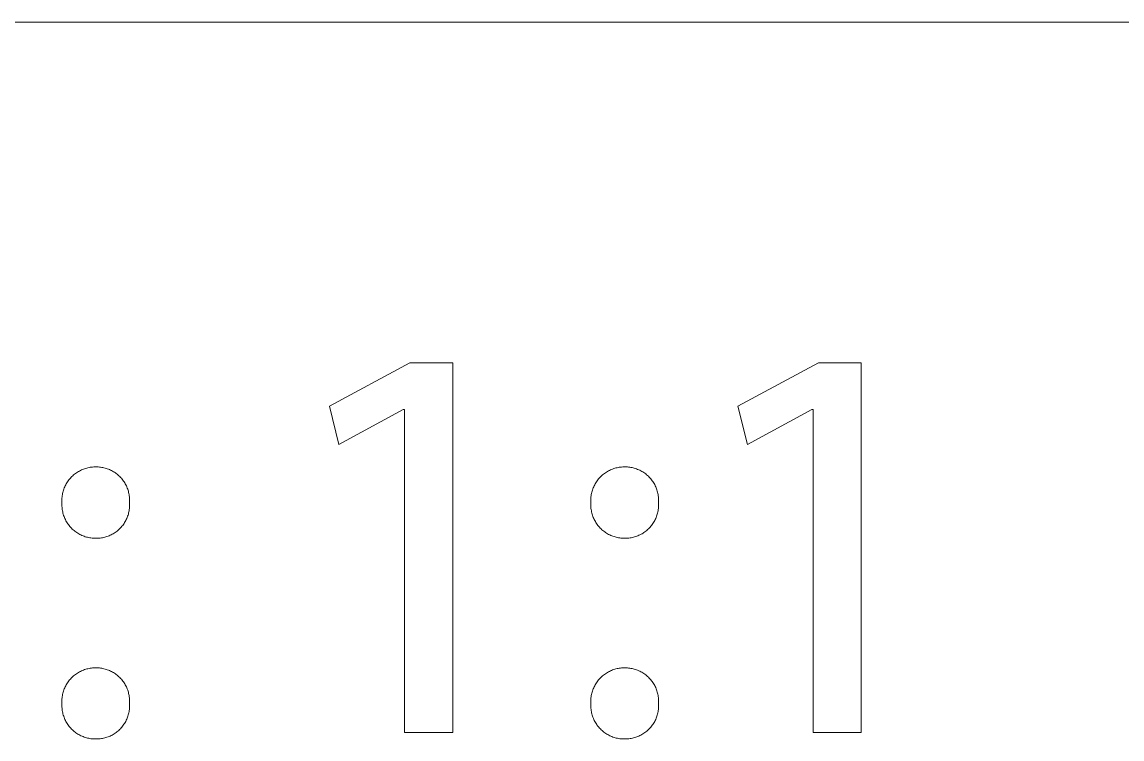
# Model space of a CAD drawing. Header units: millimetres. Extents: x 0 to 4030, y -54 to 2762.
# Drawn here: x 3784.5 to 3862.5, y 120.9 to 171.7 of the extents above; entities that cross this region are included whole.
import ezdxf

# ---------------------------------------------------------------- set-up
doc = ezdxf.new("R2010")
doc.units = ezdxf.units.MM
doc.header["$MEASUREMENT"] = 0
doc.layers.add('Domyślny', color=7, linetype='Continuous', true_color=0x000000)

msp = doc.modelspace()

# ---------------------------------------------------------------- linework, layer by layer
at = {"layer": 'Domyślny', "color": 18, "lineweight": 15, "true_color": 0x000000}
for p, q in [((2507.178, 171.714), (4030.226, 171.714)), ((3806.295, 144.473), (3812.012, 147.533)), ((3812.012, 147.533), (3815.045, 147.533)), ((3815.045, 147.533), (3815.045, 121.309)), ((3835.286, 144.473), (3841.003, 147.533)), ((3841.003, 147.533), (3844.036, 147.533)), ((3844.036, 147.533), (3844.036, 121.309)), ((3806.979, 141.748), (3806.295, 144.473)), ((3835.97, 141.748), (3835.286, 144.473)), ((3811.542, 144.218), (3806.979, 141.748)), ((3811.623, 144.218), (3811.542, 144.218)), ((3811.623, 121.309), (3811.623, 144.218)), ((3840.533, 144.218), (3835.97, 141.748)), ((3840.614, 144.218), (3840.533, 144.218)), ((3840.614, 121.309), (3840.614, 144.218)), ((3788.283, 139.688), (3788.35, 139.736)), ((3788.35, 139.736), (3788.418, 139.781)), ((3788.418, 139.781), (3788.488, 139.824)), ((3788.488, 139.824), (3788.559, 139.865)), ((3788.559, 139.865), (3788.632, 139.903)), ((3788.632, 139.903), (3788.706, 139.938)), ((3788.706, 139.938), (3788.781, 139.971)), ((3788.781, 139.971), (3788.857, 140.001)), ((3788.857, 140.001), (3788.934, 140.029)), ((3788.934, 140.029), (3789.012, 140.054)), ((3789.012, 140.054), (3789.091, 140.077)), ((3789.091, 140.077), (3789.171, 140.096)), ((3789.171, 140.096), (3789.251, 140.113)), ((3789.251, 140.113), (3789.332, 140.127)), ((3789.332, 140.127), (3789.413, 140.138)), ((3789.413, 140.138), (3789.495, 140.147)), ((3789.495, 140.147), (3789.576, 140.153)), ((3789.576, 140.153), (3789.658, 140.155)), ((3789.658, 140.155), (3789.74, 140.155)), ((3789.74, 140.155), (3789.822, 140.155)), ((3789.822, 140.155), (3789.903, 140.151)), ((3789.903, 140.151), (3789.984, 140.145)), ((3789.984, 140.145), (3790.065, 140.135)), ((3790.065, 140.135), (3790.145, 140.123)), ((3790.145, 140.123), (3790.225, 140.109)), ((3790.225, 140.109), (3790.305, 140.091)), ((3790.305, 140.091), (3790.383, 140.071)), ((3790.383, 140.071), (3790.461, 140.048)), ((3790.461, 140.048), (3790.539, 140.023)), ((3790.539, 140.023), (3790.615, 139.995)), ((3790.615, 139.995), (3790.69, 139.964)), ((3790.69, 139.964), (3790.764, 139.93)), ((3790.764, 139.93), (3790.837, 139.894)), ((3790.837, 139.894), (3790.909, 139.856)), ((3790.909, 139.856), (3790.979, 139.815)), ((3790.979, 139.815), (3791.048, 139.772)), ((3791.048, 139.772), (3791.116, 139.727)), ((3791.116, 139.727), (3791.181, 139.679)), ((3825.813, 139.692), (3825.88, 139.74)), ((3825.88, 139.74), (3825.949, 139.785)), ((3825.949, 139.785), (3826.019, 139.828)), ((3826.019, 139.828), (3826.091, 139.868)), ((3826.091, 139.868), (3826.164, 139.906)), ((3826.164, 139.906), (3826.238, 139.942)), ((3826.238, 139.942), (3826.313, 139.974)), ((3826.313, 139.974), (3826.39, 140.005)), ((3826.39, 140.005), (3826.467, 140.032)), ((3826.467, 140.032), (3826.546, 140.057)), ((3826.546, 140.057), (3826.625, 140.079)), ((3826.625, 140.079), (3826.705, 140.098)), ((3826.705, 140.098), (3826.785, 140.115)), ((3826.785, 140.115), (3826.866, 140.129)), ((3826.866, 140.129), (3826.948, 140.14)), ((3826.948, 140.14), (3827.03, 140.148)), ((3827.03, 140.148), (3827.112, 140.153)), ((3827.112, 140.153), (3827.194, 140.156)), ((3827.194, 140.156), (3827.276, 140.155)), ((3827.276, 140.155), (3827.359, 140.154)), ((3827.359, 140.154), (3827.442, 140.15)), ((3827.442, 140.15), (3827.525, 140.142)), ((3827.525, 140.142), (3827.607, 140.132)), ((3827.607, 140.132), (3827.689, 140.119)), ((3827.689, 140.119), (3827.77, 140.104)), ((3827.77, 140.104), (3827.851, 140.085)), ((3827.851, 140.085), (3827.931, 140.064)), ((3827.931, 140.064), (3828.01, 140.04)), ((3828.01, 140.04), (3828.089, 140.013)), ((3828.089, 140.013), (3828.166, 139.983)), ((3828.166, 139.983), (3828.242, 139.951)), ((3828.242, 139.951), (3828.318, 139.916)), ((3828.318, 139.916), (3828.391, 139.878)), ((3828.391, 139.878), (3828.464, 139.838)), ((3828.464, 139.838), (3828.535, 139.796)), ((3828.535, 139.796), (3828.605, 139.751)), ((3828.605, 139.751), (3828.673, 139.703)), ((3828.673, 139.703), (3828.739, 139.653)), ((3787.595, 138.886), (3787.634, 138.958)), ((3787.634, 138.958), (3787.676, 139.028)), ((3787.676, 139.028), (3787.72, 139.097)), ((3787.72, 139.097), (3787.767, 139.165)), ((3787.767, 139.165), (3787.816, 139.23)), ((3787.816, 139.23), (3787.867, 139.294)), ((3787.867, 139.294), (3787.921, 139.357)), ((3787.921, 139.357), (3787.976, 139.417)), ((3787.976, 139.417), (3788.034, 139.475)), ((3788.034, 139.475), (3788.093, 139.532)), ((3788.093, 139.532), (3788.155, 139.586)), ((3788.155, 139.586), (3788.218, 139.638)), ((3788.218, 139.638), (3788.283, 139.688)), ((3791.181, 139.679), (3791.245, 139.629)), ((3791.245, 139.629), (3791.308, 139.576)), ((3791.308, 139.576), (3791.368, 139.522)), ((3791.368, 139.522), (3791.427, 139.466)), ((3791.427, 139.466), (3791.483, 139.407)), ((3791.483, 139.407), (3791.538, 139.347)), ((3791.538, 139.347), (3791.59, 139.285)), ((3791.59, 139.285), (3791.641, 139.221)), ((3791.641, 139.221), (3791.689, 139.155)), ((3791.689, 139.155), (3791.735, 139.088)), ((3791.735, 139.088), (3791.778, 139.019)), ((3791.778, 139.019), (3791.819, 138.949)), ((3791.819, 138.949), (3791.858, 138.877)), ((3825.12, 138.889), (3825.16, 138.961)), ((3825.16, 138.961), (3825.202, 139.032)), ((3825.202, 139.032), (3825.247, 139.101)), ((3825.247, 139.101), (3825.294, 139.168)), ((3825.294, 139.168), (3825.343, 139.234)), ((3825.343, 139.234), (3825.395, 139.298)), ((3825.395, 139.298), (3825.448, 139.361)), ((3825.448, 139.361), (3825.504, 139.421)), ((3825.504, 139.421), (3825.562, 139.479)), ((3825.562, 139.479), (3825.622, 139.536)), ((3825.622, 139.536), (3825.684, 139.59)), ((3825.684, 139.59), (3825.748, 139.642)), ((3825.748, 139.642), (3825.813, 139.692)), ((3828.739, 139.653), (3828.803, 139.601)), ((3828.803, 139.601), (3828.866, 139.547)), ((3828.866, 139.547), (3828.927, 139.491)), ((3828.927, 139.491), (3828.986, 139.432)), ((3828.986, 139.432), (3829.042, 139.372)), ((3829.042, 139.372), (3829.097, 139.309)), ((3829.097, 139.309), (3829.149, 139.245)), ((3829.149, 139.245), (3829.199, 139.179)), ((3829.199, 139.179), (3829.247, 139.111)), ((3829.247, 139.111), (3829.292, 139.042)), ((3829.292, 139.042), (3829.335, 138.971)), ((3829.335, 138.971), (3829.375, 138.898)), ((3787.343, 138.11), (3787.356, 138.191)), ((3787.356, 138.191), (3787.372, 138.271)), ((3787.372, 138.271), (3787.39, 138.351)), ((3787.39, 138.351), (3787.411, 138.43)), ((3787.411, 138.43), (3787.435, 138.509)), ((3787.435, 138.509), (3787.462, 138.586)), ((3787.462, 138.586), (3787.491, 138.663)), ((3787.491, 138.663), (3787.523, 138.738)), ((3787.523, 138.738), (3787.557, 138.813)), ((3787.557, 138.813), (3787.595, 138.886)), ((3791.858, 138.877), (3791.894, 138.805)), ((3791.894, 138.805), (3791.927, 138.731)), ((3791.927, 138.731), (3791.958, 138.655)), ((3791.958, 138.655), (3791.987, 138.579)), ((3791.987, 138.579), (3792.013, 138.502)), ((3792.013, 138.502), (3792.036, 138.424)), ((3792.036, 138.424), (3792.056, 138.345)), ((3792.056, 138.345), (3792.074, 138.266)), ((3792.074, 138.266), (3792.089, 138.186)), ((3792.089, 138.186), (3792.101, 138.106)), ((3824.866, 138.111), (3824.88, 138.192)), ((3824.88, 138.192), (3824.895, 138.273)), ((3824.895, 138.273), (3824.914, 138.353)), ((3824.914, 138.353), (3824.936, 138.433)), ((3824.936, 138.433), (3824.96, 138.511)), ((3824.96, 138.511), (3824.986, 138.589)), ((3824.986, 138.589), (3825.016, 138.666)), ((3825.016, 138.666), (3825.048, 138.741)), ((3825.048, 138.741), (3825.083, 138.816)), ((3825.083, 138.816), (3825.12, 138.889)), ((3829.375, 138.898), (3829.413, 138.825)), ((3829.413, 138.825), (3829.448, 138.75)), ((3829.448, 138.75), (3829.481, 138.674)), ((3829.481, 138.674), (3829.511, 138.596)), ((3829.511, 138.596), (3829.538, 138.518)), ((3829.538, 138.518), (3829.563, 138.439)), ((3829.563, 138.439), (3829.584, 138.359)), ((3829.584, 138.359), (3829.603, 138.278)), ((3829.603, 138.278), (3829.619, 138.197)), ((3829.619, 138.197), (3829.633, 138.115)), ((3787.32, 137.783), (3787.321, 137.865)), ((3787.321, 137.701), (3787.32, 137.783)), ((3787.32, 137.453), (3787.321, 137.536)), ((3787.322, 137.37), (3787.32, 137.453)), ((3787.321, 137.865), (3787.326, 137.947)), ((3787.325, 137.619), (3787.321, 137.701)), ((3787.321, 137.536), (3787.325, 137.619)), ((3787.328, 137.288), (3787.322, 137.37)), ((3787.326, 137.947), (3787.333, 138.028)), ((3787.333, 138.028), (3787.343, 138.11)), ((3792.101, 138.106), (3792.11, 138.025)), ((3792.11, 138.025), (3792.117, 137.944)), ((3792.12, 137.7), (3792.116, 137.619)), ((3792.116, 137.619), (3792.12, 137.537)), ((3792.117, 137.944), (3792.121, 137.863)), ((3792.121, 137.374), (3792.117, 137.292)), ((3792.122, 137.781), (3792.12, 137.7)), ((3792.12, 137.537), (3792.122, 137.456)), ((3792.121, 137.863), (3792.122, 137.781)), ((3792.122, 137.456), (3792.121, 137.374)), ((3824.842, 137.783), (3824.844, 137.866)), ((3824.843, 137.701), (3824.842, 137.783)), ((3824.847, 137.619), (3824.843, 137.701)), ((3824.843, 137.454), (3824.844, 137.536)), ((3824.845, 137.371), (3824.843, 137.454)), ((3824.844, 137.866), (3824.849, 137.948)), ((3824.844, 137.536), (3824.847, 137.619)), ((3824.85, 137.289), (3824.845, 137.371)), ((3824.849, 137.948), (3824.856, 138.03)), ((3824.856, 138.03), (3824.866, 138.111)), ((3829.633, 138.115), (3829.643, 138.033)), ((3829.643, 138.033), (3829.651, 137.95)), ((3829.655, 137.373), (3829.65, 137.291)), ((3829.651, 137.95), (3829.655, 137.867)), ((3829.656, 137.702), (3829.652, 137.619)), ((3829.652, 137.619), (3829.656, 137.537)), ((3829.655, 137.867), (3829.657, 137.785)), ((3829.657, 137.455), (3829.655, 137.373)), ((3829.657, 137.785), (3829.656, 137.702)), ((3829.656, 137.537), (3829.657, 137.455)), ((3787.335, 137.205), (3787.328, 137.288)), ((3787.346, 137.123), (3787.335, 137.205)), ((3787.36, 137.041), (3787.346, 137.123)), ((3787.376, 136.96), (3787.36, 137.041)), ((3787.396, 136.879), (3787.376, 136.96)), ((3787.418, 136.799), (3787.396, 136.879)), ((3787.443, 136.72), (3787.418, 136.799)), ((3787.47, 136.642), (3787.443, 136.72)), ((3787.501, 136.565), (3787.47, 136.642)), ((3791.956, 136.577), (3791.925, 136.502)), ((3791.985, 136.654), (3791.956, 136.577)), ((3792.011, 136.731), (3791.985, 136.654)), ((3792.035, 136.81), (3792.011, 136.731)), ((3792.055, 136.889), (3792.035, 136.81)), ((3792.073, 136.968), (3792.055, 136.889)), ((3792.089, 137.049), (3792.073, 136.968)), ((3792.101, 137.13), (3792.089, 137.049)), ((3792.11, 137.211), (3792.101, 137.13)), ((3792.117, 137.292), (3792.11, 137.211)), ((3824.857, 137.206), (3824.85, 137.289)), ((3824.868, 137.124), (3824.857, 137.206)), ((3824.882, 137.043), (3824.868, 137.124)), ((3824.898, 136.962), (3824.882, 137.043)), ((3824.917, 136.881), (3824.898, 136.962)), ((3824.939, 136.802), (3824.917, 136.881)), ((3824.964, 136.723), (3824.939, 136.802)), ((3824.991, 136.645), (3824.964, 136.723)), ((3825.021, 136.568), (3824.991, 136.645)), ((3829.483, 136.574), (3829.45, 136.499)), ((3829.512, 136.651), (3829.483, 136.574)), ((3829.539, 136.728), (3829.512, 136.651)), ((3829.563, 136.807), (3829.539, 136.728)), ((3829.585, 136.886), (3829.563, 136.807)), ((3829.603, 136.966), (3829.585, 136.886)), ((3829.619, 137.047), (3829.603, 136.966)), ((3829.632, 137.128), (3829.619, 137.047)), ((3829.643, 137.209), (3829.632, 137.128)), ((3829.65, 137.291), (3829.643, 137.209)), ((3787.534, 136.489), (3787.501, 136.565)), ((3787.569, 136.414), (3787.534, 136.489)), ((3787.607, 136.341), (3787.569, 136.414)), ((3787.648, 136.268), (3787.607, 136.341)), ((3787.691, 136.198), (3787.648, 136.268)), ((3787.737, 136.129), (3787.691, 136.198)), ((3787.785, 136.061), (3787.737, 136.129)), ((3787.836, 135.995), (3787.785, 136.061)), ((3787.888, 135.931), (3787.836, 135.995)), ((3787.943, 135.869), (3787.888, 135.931)), ((3788, 135.809), (3787.943, 135.869)), ((3788.059, 135.751), (3788, 135.809)), ((3791.474, 135.825), (3791.417, 135.766)), ((3791.529, 135.885), (3791.474, 135.825)), ((3791.583, 135.947), (3791.529, 135.885)), ((3791.634, 136.011), (3791.583, 135.947)), ((3791.682, 136.076), (3791.634, 136.011)), ((3791.729, 136.144), (3791.682, 136.076)), ((3791.773, 136.213), (3791.729, 136.144)), ((3791.815, 136.283), (3791.773, 136.213)), ((3791.854, 136.355), (3791.815, 136.283)), ((3791.89, 136.428), (3791.854, 136.355)), ((3791.925, 136.502), (3791.89, 136.428)), ((3825.054, 136.492), (3825.021, 136.568)), ((3825.089, 136.417), (3825.054, 136.492)), ((3825.127, 136.344), (3825.089, 136.417)), ((3825.167, 136.272), (3825.127, 136.344)), ((3825.21, 136.201), (3825.167, 136.272)), ((3825.256, 136.132), (3825.21, 136.201)), ((3825.304, 136.065), (3825.256, 136.132)), ((3825.354, 135.999), (3825.304, 136.065)), ((3825.406, 135.935), (3825.354, 135.999)), ((3825.46, 135.873), (3825.406, 135.935)), ((3825.517, 135.813), (3825.46, 135.873)), ((3825.576, 135.755), (3825.517, 135.813)), ((3828.994, 135.822), (3828.936, 135.763)), ((3829.05, 135.882), (3828.994, 135.822)), ((3829.103, 135.944), (3829.05, 135.882)), ((3829.155, 136.008), (3829.103, 135.944)), ((3829.204, 136.073), (3829.155, 136.008)), ((3829.251, 136.14), (3829.204, 136.073)), ((3829.296, 136.209), (3829.251, 136.14)), ((3829.338, 136.28), (3829.296, 136.209)), ((3829.378, 136.351), (3829.338, 136.28)), ((3829.416, 136.424), (3829.378, 136.351)), ((3829.45, 136.499), (3829.416, 136.424)), ((3788.12, 135.695), (3788.059, 135.751)), ((3788.183, 135.641), (3788.12, 135.695)), ((3788.248, 135.589), (3788.183, 135.641)), ((3788.315, 135.54), (3788.248, 135.589)), ((3788.383, 135.493), (3788.315, 135.54)), ((3788.453, 135.448), (3788.383, 135.493)), ((3788.524, 135.406), (3788.453, 135.448)), ((3788.597, 135.366), (3788.524, 135.406)), ((3788.671, 135.329), (3788.597, 135.366)), ((3788.746, 135.295), (3788.671, 135.329)), ((3788.823, 135.263), (3788.746, 135.295)), ((3788.9, 135.234), (3788.823, 135.263)), ((3788.979, 135.207), (3788.9, 135.234)), ((3789.058, 135.183), (3788.979, 135.207)), ((3789.139, 135.163), (3789.058, 135.183)), ((3789.219, 135.144), (3789.139, 135.163)), ((3789.301, 135.129), (3789.219, 135.144)), ((3789.383, 135.117), (3789.301, 135.129)), ((3789.465, 135.107), (3789.383, 135.117)), ((3789.548, 135.101), (3789.465, 135.107)), ((3789.631, 135.097), (3789.548, 135.101)), ((3789.714, 135.096), (3789.631, 135.097)), ((3789.795, 135.095), (3789.714, 135.096)), ((3789.877, 135.097), (3789.795, 135.095)), ((3789.959, 135.103), (3789.877, 135.097)), ((3790.04, 135.11), (3789.959, 135.103)), ((3790.121, 135.121), (3790.04, 135.11)), ((3790.202, 135.135), (3790.121, 135.121)), ((3790.282, 135.151), (3790.202, 135.135)), ((3790.361, 135.17), (3790.282, 135.151)), ((3790.44, 135.192), (3790.361, 135.17)), ((3790.518, 135.217), (3790.44, 135.192)), ((3790.595, 135.244), (3790.518, 135.217)), ((3790.671, 135.274), (3790.595, 135.244)), ((3790.746, 135.306), (3790.671, 135.274)), ((3790.82, 135.342), (3790.746, 135.306)), ((3790.892, 135.379), (3790.82, 135.342)), ((3790.963, 135.419), (3790.892, 135.379)), ((3791.033, 135.462), (3790.963, 135.419)), ((3791.101, 135.507), (3791.033, 135.462)), ((3791.168, 135.555), (3791.101, 135.507)), ((3791.233, 135.604), (3791.168, 135.555)), ((3791.296, 135.656), (3791.233, 135.604)), ((3791.357, 135.71), (3791.296, 135.656)), ((3791.417, 135.766), (3791.357, 135.71)), ((3825.636, 135.699), (3825.576, 135.755)), ((3825.699, 135.645), (3825.636, 135.699)), ((3825.764, 135.593), (3825.699, 135.645)), ((3825.83, 135.544), (3825.764, 135.593)), ((3825.898, 135.497), (3825.83, 135.544)), ((3825.967, 135.452), (3825.898, 135.497)), ((3826.038, 135.41), (3825.967, 135.452)), ((3826.11, 135.37), (3826.038, 135.41)), ((3826.184, 135.332), (3826.11, 135.37)), ((3826.259, 135.298), (3826.184, 135.332)), ((3826.335, 135.266), (3826.259, 135.298)), ((3826.413, 135.236), (3826.335, 135.266)), ((3826.491, 135.21), (3826.413, 135.236)), ((3826.57, 135.186), (3826.491, 135.21)), ((3826.65, 135.165), (3826.57, 135.186)), ((3826.73, 135.146), (3826.65, 135.165)), ((3826.812, 135.131), (3826.73, 135.146)), ((3826.893, 135.118), (3826.812, 135.131)), ((3826.975, 135.108), (3826.893, 135.118)), ((3827.058, 135.101), (3826.975, 135.108)), ((3827.14, 135.097), (3827.058, 135.101)), ((3827.223, 135.096), (3827.14, 135.097)), ((3827.305, 135.095), (3827.223, 135.096)), ((3827.387, 135.097), (3827.305, 135.095)), ((3827.469, 135.102), (3827.387, 135.097)), ((3827.55, 135.11), (3827.469, 135.102)), ((3827.632, 135.12), (3827.55, 135.11)), ((3827.713, 135.134), (3827.632, 135.12)), ((3827.793, 135.15), (3827.713, 135.134)), ((3827.873, 135.169), (3827.793, 135.15)), ((3827.952, 135.191), (3827.873, 135.169)), ((3828.031, 135.215), (3827.952, 135.191)), ((3828.108, 135.242), (3828.031, 135.215)), ((3828.185, 135.272), (3828.108, 135.242)), ((3828.26, 135.305), (3828.185, 135.272)), ((3828.334, 135.34), (3828.26, 135.305)), ((3828.407, 135.377), (3828.334, 135.34)), ((3828.479, 135.417), (3828.407, 135.377)), ((3828.549, 135.46), (3828.479, 135.417)), ((3828.618, 135.505), (3828.549, 135.46)), ((3828.685, 135.552), (3828.618, 135.505)), ((3828.75, 135.602), (3828.685, 135.552)), ((3828.814, 135.653), (3828.75, 135.602)), ((3828.876, 135.707), (3828.814, 135.653)), ((3828.936, 135.763), (3828.876, 135.707)), ((3788.559, 125.612), (3788.632, 125.65)), ((3788.632, 125.65), (3788.706, 125.686)), ((3788.706, 125.686), (3788.781, 125.718)), ((3788.781, 125.718), (3788.857, 125.749)), ((3788.857, 125.749), (3788.934, 125.777)), ((3788.934, 125.777), (3789.012, 125.802)), ((3789.012, 125.802), (3789.091, 125.824)), ((3789.091, 125.824), (3789.171, 125.843)), ((3789.171, 125.843), (3789.251, 125.86)), ((3789.251, 125.86), (3789.332, 125.874)), ((3789.332, 125.874), (3789.413, 125.886)), ((3789.413, 125.886), (3789.495, 125.894)), ((3789.495, 125.894), (3789.576, 125.9)), ((3789.576, 125.9), (3789.658, 125.903)), ((3789.658, 125.903), (3789.74, 125.903)), ((3789.74, 125.903), (3789.822, 125.902)), ((3789.822, 125.902), (3789.903, 125.898)), ((3789.903, 125.898), (3789.984, 125.892)), ((3789.984, 125.892), (3790.065, 125.883)), ((3790.065, 125.883), (3790.145, 125.871)), ((3790.145, 125.871), (3790.225, 125.856)), ((3790.225, 125.856), (3790.305, 125.839)), ((3790.305, 125.839), (3790.383, 125.818)), ((3790.383, 125.818), (3790.461, 125.796)), ((3790.461, 125.796), (3790.539, 125.77)), ((3790.539, 125.77), (3790.615, 125.742)), ((3790.615, 125.742), (3790.69, 125.711)), ((3790.69, 125.711), (3790.764, 125.678)), ((3790.764, 125.678), (3790.837, 125.642)), ((3826.091, 125.616), (3826.164, 125.654)), ((3826.164, 125.654), (3826.238, 125.689)), ((3826.238, 125.689), (3826.313, 125.722)), ((3826.313, 125.722), (3826.39, 125.752)), ((3826.39, 125.752), (3826.467, 125.779)), ((3826.467, 125.779), (3826.546, 125.804)), ((3826.546, 125.804), (3826.625, 125.826)), ((3826.625, 125.826), (3826.705, 125.846)), ((3826.705, 125.846), (3826.785, 125.862)), ((3826.785, 125.862), (3826.866, 125.876)), ((3826.866, 125.876), (3826.948, 125.887)), ((3826.948, 125.887), (3827.03, 125.895)), ((3827.03, 125.895), (3827.112, 125.901)), ((3827.112, 125.901), (3827.194, 125.903)), ((3827.194, 125.903), (3827.276, 125.903)), ((3827.276, 125.903), (3827.359, 125.901)), ((3827.359, 125.901), (3827.442, 125.897)), ((3827.442, 125.897), (3827.525, 125.89)), ((3827.525, 125.89), (3827.607, 125.88)), ((3827.607, 125.88), (3827.689, 125.867)), ((3827.689, 125.867), (3827.77, 125.851)), ((3827.77, 125.851), (3827.851, 125.833)), ((3827.851, 125.833), (3827.931, 125.811)), ((3827.931, 125.811), (3828.01, 125.787)), ((3828.01, 125.787), (3828.089, 125.76)), ((3828.089, 125.76), (3828.166, 125.73)), ((3828.166, 125.73), (3828.242, 125.698)), ((3828.242, 125.698), (3828.318, 125.663)), ((3828.318, 125.663), (3828.391, 125.626)), ((3787.72, 124.845), (3787.767, 124.912)), ((3787.767, 124.912), (3787.816, 124.978)), ((3787.816, 124.978), (3787.867, 125.042)), ((3787.867, 125.042), (3787.921, 125.104)), ((3787.921, 125.104), (3787.976, 125.164)), ((3787.976, 125.164), (3788.034, 125.223)), ((3788.034, 125.223), (3788.093, 125.279)), ((3788.093, 125.279), (3788.155, 125.333)), ((3788.155, 125.333), (3788.218, 125.386)), ((3788.218, 125.386), (3788.283, 125.435)), ((3788.283, 125.435), (3788.35, 125.483)), ((3788.35, 125.483), (3788.418, 125.528)), ((3788.418, 125.528), (3788.488, 125.571)), ((3788.488, 125.571), (3788.559, 125.612)), ((3790.837, 125.642), (3790.909, 125.603)), ((3790.909, 125.603), (3790.979, 125.563)), ((3790.979, 125.563), (3791.048, 125.519)), ((3791.048, 125.519), (3791.116, 125.474)), ((3791.116, 125.474), (3791.181, 125.426)), ((3791.181, 125.426), (3791.245, 125.376)), ((3791.245, 125.376), (3791.308, 125.324)), ((3791.308, 125.324), (3791.368, 125.269)), ((3791.368, 125.269), (3791.427, 125.213)), ((3791.427, 125.213), (3791.483, 125.155)), ((3791.483, 125.155), (3791.538, 125.094)), ((3791.538, 125.094), (3791.59, 125.032)), ((3791.59, 125.032), (3791.641, 124.968)), ((3791.641, 124.968), (3791.689, 124.903)), ((3791.689, 124.903), (3791.735, 124.835)), ((3825.247, 124.848), (3825.294, 124.916)), ((3825.294, 124.916), (3825.343, 124.982)), ((3825.343, 124.982), (3825.395, 125.046)), ((3825.395, 125.046), (3825.448, 125.108)), ((3825.448, 125.108), (3825.504, 125.168)), ((3825.504, 125.168), (3825.562, 125.227)), ((3825.562, 125.227), (3825.622, 125.283)), ((3825.622, 125.283), (3825.684, 125.337)), ((3825.684, 125.337), (3825.748, 125.39)), ((3825.748, 125.39), (3825.813, 125.439)), ((3825.813, 125.439), (3825.88, 125.487)), ((3825.88, 125.487), (3825.949, 125.532)), ((3825.949, 125.532), (3826.019, 125.575)), ((3826.019, 125.575), (3826.091, 125.616)), ((3828.391, 125.626), (3828.464, 125.586)), ((3828.464, 125.586), (3828.535, 125.543)), ((3828.535, 125.543), (3828.605, 125.498)), ((3828.605, 125.498), (3828.673, 125.451)), ((3828.673, 125.451), (3828.739, 125.401)), ((3828.739, 125.401), (3828.803, 125.349)), ((3828.803, 125.349), (3828.866, 125.295)), ((3828.866, 125.295), (3828.927, 125.238)), ((3828.927, 125.238), (3828.986, 125.18)), ((3828.986, 125.18), (3829.042, 125.119)), ((3829.042, 125.119), (3829.097, 125.057)), ((3829.097, 125.057), (3829.149, 124.992)), ((3829.149, 124.992), (3829.199, 124.926)), ((3829.199, 124.926), (3829.247, 124.859)), ((3787.372, 124.018), (3787.39, 124.098)), ((3787.39, 124.098), (3787.411, 124.178)), ((3787.411, 124.178), (3787.435, 124.256)), ((3787.435, 124.256), (3787.462, 124.334)), ((3787.462, 124.334), (3787.491, 124.41)), ((3787.491, 124.41), (3787.523, 124.486)), ((3787.523, 124.486), (3787.557, 124.56)), ((3787.557, 124.56), (3787.595, 124.633)), ((3787.595, 124.633), (3787.634, 124.705)), ((3787.634, 124.705), (3787.676, 124.776)), ((3787.676, 124.776), (3787.72, 124.845)), ((3791.735, 124.835), (3791.778, 124.767)), ((3791.778, 124.767), (3791.819, 124.696)), ((3791.819, 124.696), (3791.858, 124.625)), ((3791.858, 124.625), (3791.894, 124.552)), ((3791.894, 124.552), (3791.927, 124.478)), ((3791.927, 124.478), (3791.958, 124.403)), ((3791.958, 124.403), (3791.987, 124.327)), ((3791.987, 124.327), (3792.013, 124.249)), ((3792.013, 124.249), (3792.036, 124.171)), ((3792.036, 124.171), (3792.056, 124.093)), ((3792.056, 124.093), (3792.074, 124.013)), ((3824.895, 124.02), (3824.914, 124.101)), ((3824.914, 124.101), (3824.936, 124.18)), ((3824.936, 124.18), (3824.96, 124.259)), ((3824.96, 124.259), (3824.986, 124.336)), ((3824.986, 124.336), (3825.016, 124.413)), ((3825.016, 124.413), (3825.048, 124.489)), ((3825.048, 124.489), (3825.083, 124.563)), ((3825.083, 124.563), (3825.12, 124.637)), ((3825.12, 124.637), (3825.16, 124.709)), ((3825.16, 124.709), (3825.202, 124.779)), ((3825.202, 124.779), (3825.247, 124.848)), ((3829.247, 124.859), (3829.292, 124.789)), ((3829.292, 124.789), (3829.335, 124.718)), ((3829.335, 124.718), (3829.375, 124.646)), ((3829.375, 124.646), (3829.413, 124.572)), ((3829.413, 124.572), (3829.448, 124.497)), ((3829.448, 124.497), (3829.481, 124.421)), ((3829.481, 124.421), (3829.511, 124.344)), ((3829.511, 124.344), (3829.538, 124.265)), ((3829.538, 124.265), (3829.563, 124.186)), ((3829.563, 124.186), (3829.584, 124.106)), ((3829.584, 124.106), (3829.603, 124.025)), ((3787.32, 123.53), (3787.321, 123.612)), ((3787.321, 123.448), (3787.32, 123.53)), ((3787.321, 123.612), (3787.326, 123.694)), ((3787.325, 123.366), (3787.321, 123.448)), ((3787.321, 123.284), (3787.325, 123.366)), ((3787.326, 123.694), (3787.333, 123.776)), ((3787.333, 123.776), (3787.343, 123.857)), ((3787.343, 123.857), (3787.356, 123.938)), ((3787.356, 123.938), (3787.372, 124.018)), ((3792.074, 124.013), (3792.089, 123.933)), ((3792.089, 123.933), (3792.101, 123.853)), ((3792.101, 123.853), (3792.11, 123.772)), ((3792.11, 123.772), (3792.117, 123.691)), ((3792.12, 123.447), (3792.116, 123.366)), ((3792.116, 123.366), (3792.12, 123.285)), ((3792.117, 123.691), (3792.121, 123.61)), ((3792.122, 123.529), (3792.12, 123.447)), ((3792.121, 123.61), (3792.122, 123.529)), ((3824.842, 123.531), (3824.844, 123.613)), ((3824.843, 123.448), (3824.842, 123.531)), ((3824.847, 123.366), (3824.843, 123.448)), ((3824.844, 123.613), (3824.849, 123.695)), ((3824.844, 123.284), (3824.847, 123.366)), ((3824.849, 123.695), (3824.856, 123.777)), ((3824.856, 123.777), (3824.866, 123.858)), ((3824.866, 123.858), (3824.88, 123.94)), ((3824.88, 123.94), (3824.895, 124.02)), ((3829.603, 124.025), (3829.619, 123.944)), ((3829.619, 123.944), (3829.633, 123.862)), ((3829.633, 123.862), (3829.643, 123.78)), ((3829.643, 123.78), (3829.651, 123.698)), ((3829.651, 123.698), (3829.655, 123.615)), ((3829.656, 123.449), (3829.652, 123.366)), ((3829.652, 123.366), (3829.655, 123.284)), ((3829.655, 123.615), (3829.657, 123.532)), ((3829.657, 123.532), (3829.656, 123.449)), ((3787.321, 123.201), (3787.321, 123.284)), ((3787.323, 123.118), (3787.321, 123.201)), ((3787.329, 123.036), (3787.323, 123.118)), ((3787.337, 122.954), (3787.329, 123.036)), ((3787.348, 122.872), (3787.337, 122.954)), ((3787.362, 122.79), (3787.348, 122.872)), ((3787.379, 122.71), (3787.362, 122.79)), ((3787.398, 122.629), (3787.379, 122.71)), ((3787.421, 122.55), (3787.398, 122.629)), ((3787.446, 122.471), (3787.421, 122.55)), ((3792.032, 122.56), (3792.008, 122.482)), ((3792.053, 122.639), (3792.032, 122.56)), ((3792.071, 122.718), (3792.053, 122.639)), ((3792.086, 122.798), (3792.071, 122.718)), ((3792.099, 122.878), (3792.086, 122.798)), ((3792.109, 122.959), (3792.099, 122.878)), ((3792.116, 123.041), (3792.109, 122.959)), ((3792.12, 123.122), (3792.116, 123.041)), ((3792.12, 123.285), (3792.122, 123.203)), ((3792.122, 123.203), (3792.12, 123.122)), ((3824.843, 123.202), (3824.844, 123.284)), ((3824.846, 123.119), (3824.843, 123.202)), ((3824.851, 123.037), (3824.846, 123.119)), ((3824.859, 122.955), (3824.851, 123.037)), ((3824.87, 122.873), (3824.859, 122.955)), ((3824.884, 122.792), (3824.87, 122.873)), ((3824.9, 122.712), (3824.884, 122.792)), ((3824.919, 122.631), (3824.9, 122.712)), ((3824.942, 122.552), (3824.919, 122.631)), ((3824.966, 122.474), (3824.942, 122.552)), ((3829.561, 122.557), (3829.536, 122.479)), ((3829.582, 122.636), (3829.561, 122.557)), ((3829.601, 122.716), (3829.582, 122.636)), ((3829.617, 122.796), (3829.601, 122.716)), ((3829.631, 122.877), (3829.617, 122.796)), ((3829.641, 122.958), (3829.631, 122.877)), ((3829.649, 123.039), (3829.641, 122.958)), ((3829.654, 123.121), (3829.649, 123.039)), ((3829.656, 123.203), (3829.654, 123.121)), ((3829.655, 123.284), (3829.656, 123.203)), ((3787.473, 122.393), (3787.446, 122.471)), ((3787.504, 122.316), (3787.473, 122.393)), ((3787.537, 122.241), (3787.504, 122.316)), ((3787.573, 122.166), (3787.537, 122.241)), ((3787.611, 122.093), (3787.573, 122.166)), ((3787.652, 122.021), (3787.611, 122.093)), ((3787.695, 121.951), (3787.652, 122.021)), ((3787.741, 121.882), (3787.695, 121.951)), ((3787.789, 121.815), (3787.741, 121.882)), ((3787.84, 121.749), (3787.789, 121.815)), ((3787.892, 121.686), (3787.84, 121.749)), ((3791.63, 121.765), (3791.579, 121.701)), ((3791.678, 121.83), (3791.63, 121.765)), ((3791.725, 121.897), (3791.678, 121.83)), ((3791.769, 121.965), (3791.725, 121.897)), ((3791.811, 122.035), (3791.769, 121.965)), ((3791.85, 122.107), (3791.811, 122.035)), ((3791.887, 122.18), (3791.85, 122.107)), ((3791.921, 122.253), (3791.887, 122.18)), ((3791.953, 122.329), (3791.921, 122.253)), ((3791.982, 122.405), (3791.953, 122.329)), ((3792.008, 122.482), (3791.982, 122.405)), ((3824.994, 122.396), (3824.966, 122.474)), ((3825.024, 122.319), (3824.994, 122.396)), ((3825.057, 122.244), (3825.024, 122.319)), ((3825.093, 122.169), (3825.057, 122.244)), ((3825.131, 122.096), (3825.093, 122.169)), ((3825.171, 122.025), (3825.131, 122.096)), ((3825.214, 121.954), (3825.171, 122.025)), ((3825.26, 121.886), (3825.214, 121.954)), ((3825.307, 121.819), (3825.26, 121.886)), ((3825.357, 121.753), (3825.307, 121.819)), ((3825.41, 121.69), (3825.357, 121.753)), ((3829.151, 121.762), (3829.099, 121.698)), ((3829.2, 121.827), (3829.151, 121.762)), ((3829.248, 121.894), (3829.2, 121.827)), ((3829.292, 121.962), (3829.248, 121.894)), ((3829.335, 122.032), (3829.292, 121.962)), ((3829.375, 122.104), (3829.335, 122.032)), ((3829.412, 122.176), (3829.375, 122.104)), ((3829.447, 122.25), (3829.412, 122.176)), ((3829.479, 122.326), (3829.447, 122.25)), ((3829.509, 122.402), (3829.479, 122.326)), ((3829.536, 122.479), (3829.509, 122.402)), ((3787.947, 121.624), (3787.892, 121.686)), ((3788.004, 121.564), (3787.947, 121.624)), ((3788.063, 121.506), (3788.004, 121.564)), ((3788.124, 121.451), (3788.063, 121.506)), ((3788.187, 121.397), (3788.124, 121.451)), ((3788.252, 121.346), (3788.187, 121.397)), ((3788.318, 121.296), (3788.252, 121.346)), ((3788.386, 121.25), (3788.318, 121.296)), ((3788.456, 121.205), (3788.386, 121.25)), ((3788.527, 121.164), (3788.456, 121.205)), ((3788.6, 121.124), (3788.527, 121.164)), ((3788.674, 121.087), (3788.6, 121.124)), ((3788.749, 121.053), (3788.674, 121.087)), ((3788.825, 121.021), (3788.749, 121.053)), ((3788.903, 120.993), (3788.825, 121.021)), ((3788.981, 120.966), (3788.903, 120.993)), ((3789.06, 120.943), (3788.981, 120.966)), ((3790.516, 120.976), (3790.438, 120.951)), ((3790.592, 121.003), (3790.516, 120.976)), ((3790.668, 121.032), (3790.592, 121.003)), ((3790.743, 121.065), (3790.668, 121.032)), ((3790.817, 121.1), (3790.743, 121.065)), ((3790.889, 121.137), (3790.817, 121.1)), ((3790.96, 121.177), (3790.889, 121.137)), ((3791.03, 121.219), (3790.96, 121.177)), ((3791.098, 121.264), (3791.03, 121.219)), ((3791.164, 121.311), (3791.098, 121.264)), ((3791.229, 121.361), (3791.164, 121.311)), ((3791.292, 121.412), (3791.229, 121.361)), ((3791.353, 121.466), (3791.292, 121.412)), ((3791.413, 121.522), (3791.353, 121.466)), ((3791.47, 121.58), (3791.413, 121.522)), ((3791.525, 121.64), (3791.47, 121.58)), ((3791.579, 121.701), (3791.525, 121.64)), ((3815.045, 121.309), (3811.623, 121.309)), ((3825.464, 121.628), (3825.41, 121.69)), ((3825.521, 121.568), (3825.464, 121.628)), ((3825.58, 121.51), (3825.521, 121.568)), ((3825.64, 121.455), (3825.58, 121.51)), ((3825.703, 121.401), (3825.64, 121.455)), ((3825.767, 121.35), (3825.703, 121.401)), ((3825.833, 121.3), (3825.767, 121.35)), ((3825.901, 121.254), (3825.833, 121.3)), ((3825.97, 121.209), (3825.901, 121.254)), ((3826.041, 121.167), (3825.97, 121.209)), ((3826.114, 121.128), (3826.041, 121.167)), ((3826.187, 121.091), (3826.114, 121.128)), ((3826.262, 121.056), (3826.187, 121.091)), ((3826.338, 121.025), (3826.262, 121.056)), ((3826.415, 120.995), (3826.338, 121.025)), ((3826.493, 120.969), (3826.415, 120.995)), ((3826.572, 120.945), (3826.493, 120.969)), ((3828.028, 120.974), (3827.95, 120.95)), ((3828.106, 121.001), (3828.028, 120.974)), ((3828.182, 121.031), (3828.106, 121.001)), ((3828.257, 121.063), (3828.182, 121.031)), ((3828.331, 121.098), (3828.257, 121.063)), ((3828.404, 121.135), (3828.331, 121.098)), ((3828.476, 121.175), (3828.404, 121.135)), ((3828.546, 121.217), (3828.476, 121.175)), ((3828.614, 121.262), (3828.546, 121.217)), ((3828.681, 121.309), (3828.614, 121.262)), ((3828.747, 121.358), (3828.681, 121.309)), ((3828.81, 121.409), (3828.747, 121.358)), ((3828.872, 121.463), (3828.81, 121.409)), ((3828.932, 121.519), (3828.872, 121.463)), ((3828.99, 121.577), (3828.932, 121.519)), ((3829.046, 121.636), (3828.99, 121.577)), ((3829.099, 121.698), (3829.046, 121.636)), ((3844.036, 121.309), (3840.614, 121.309)), ((3789.14, 120.922), (3789.06, 120.943)), ((3789.221, 120.904), (3789.14, 120.922)), ((3789.302, 120.889), (3789.221, 120.904)), ((3789.384, 120.877), (3789.302, 120.889)), ((3789.466, 120.868), (3789.384, 120.877)), ((3789.548, 120.861), (3789.466, 120.868)), ((3789.631, 120.857), (3789.548, 120.861)), ((3789.714, 120.857), (3789.631, 120.857)), ((3789.795, 120.856), (3789.714, 120.857)), ((3789.876, 120.858), (3789.795, 120.856)), ((3789.958, 120.863), (3789.876, 120.858)), ((3790.039, 120.871), (3789.958, 120.863)), ((3790.12, 120.881), (3790.039, 120.871)), ((3790.2, 120.895), (3790.12, 120.881)), ((3790.28, 120.911), (3790.2, 120.895)), ((3790.359, 120.93), (3790.28, 120.911)), ((3790.438, 120.951), (3790.359, 120.93)), ((3826.652, 120.924), (3826.572, 120.945)), ((3826.732, 120.906), (3826.652, 120.924)), ((3826.813, 120.891), (3826.732, 120.906)), ((3826.894, 120.878), (3826.813, 120.891)), ((3826.976, 120.869), (3826.894, 120.878)), ((3827.058, 120.862), (3826.976, 120.869)), ((3827.14, 120.858), (3827.058, 120.862)), ((3827.223, 120.857), (3827.14, 120.858)), ((3827.305, 120.856), (3827.223, 120.857)), ((3827.386, 120.858), (3827.305, 120.856)), ((3827.468, 120.862), (3827.386, 120.858)), ((3827.549, 120.87), (3827.468, 120.862)), ((3827.631, 120.88), (3827.549, 120.87)), ((3827.711, 120.894), (3827.631, 120.88)), ((3827.792, 120.91), (3827.711, 120.894)), ((3827.871, 120.928), (3827.792, 120.91)), ((3827.95, 120.95), (3827.871, 120.928))]:
    msp.add_line(p, q, dxfattribs=at)

doc.saveas('drawing.dxf')
